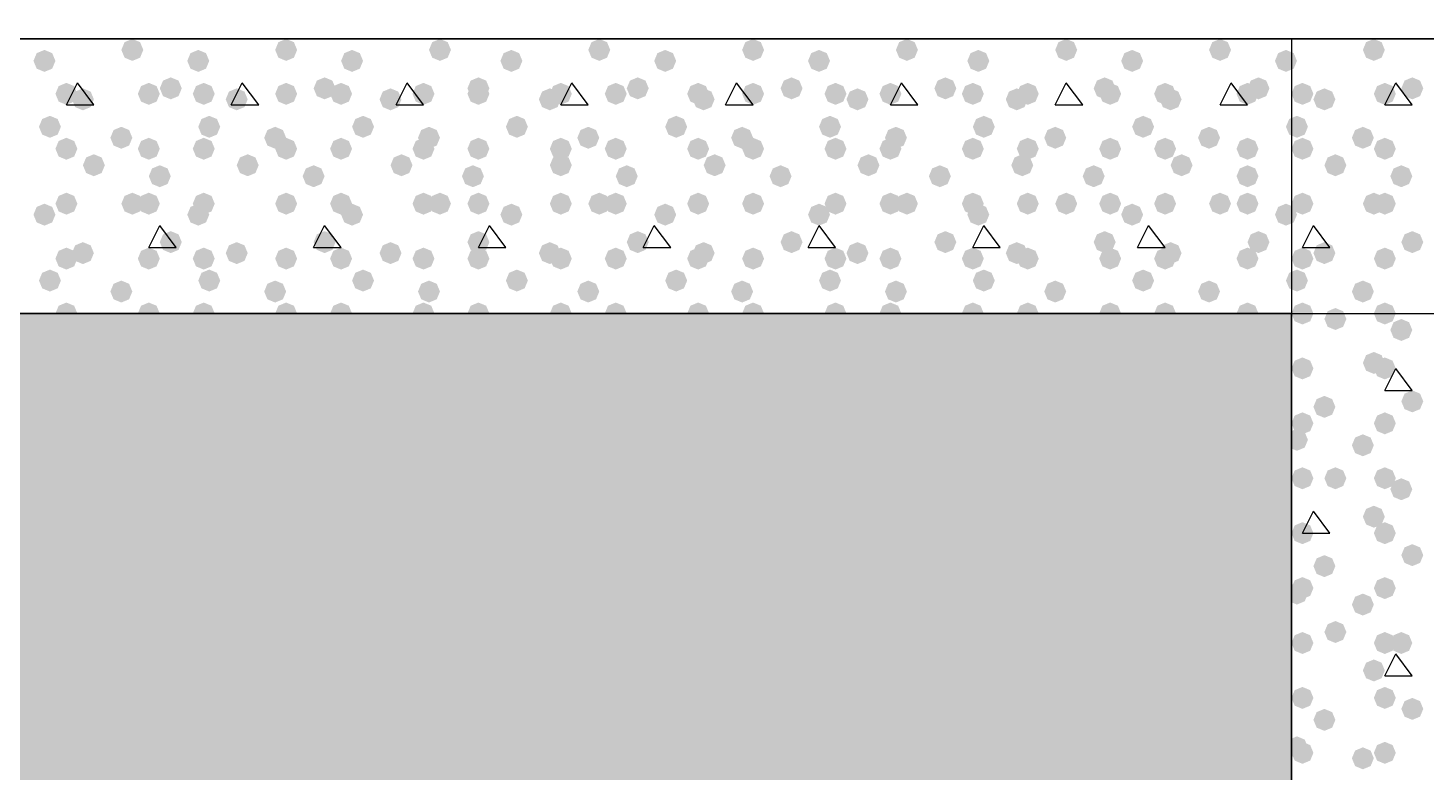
# Model space of a CAD drawing. Header units: millimetres. Extents: x 0 to 420, y 0 to 297.
# Drawn here: x 185.17 to 195.94, y 121.64 to 127.38 of the extents above; entities that cross this region are included whole.
import ezdxf

# ---------------------------------------------------------------- set-up
doc = ezdxf.new("R2010")
doc.units = ezdxf.units.MM
doc.layers.get('0').update_dxf_attribs({"linetype": 'CONTINUOUS'})

msp = doc.modelspace()

# ---------------------------------------------------------------- hatches: boundary and pattern name
at = {"true_color": 0x000008}
for points in [[(186.055, 127.211667), (186.030129, 127.151871), (185.970333, 127.127), (185.910538, 127.151871), (185.885667, 127.211667), (185.910537, 127.271462), (185.970333, 127.296333), (186.030129, 127.271463)], [(187.240333, 127.211667), (187.215462, 127.151871), (187.155667, 127.127), (187.095871, 127.151871), (187.071, 127.211667), (187.095871, 127.271462), (187.155667, 127.296333), (187.215462, 127.271463)], [(188.425667, 127.211667), (188.400796, 127.151871), (188.341, 127.127), (188.281204, 127.151871), (188.256333, 127.211667), (188.281204, 127.271462), (188.341, 127.296333), (188.400796, 127.271463)], [(189.653333, 127.211667), (189.628463, 127.151871), (189.568667, 127.127), (189.508871, 127.151871), (189.484, 127.211667), (189.508871, 127.271462), (189.568667, 127.296333), (189.628462, 127.271463)], [(190.838667, 127.211667), (190.813796, 127.151871), (190.754, 127.127), (190.694204, 127.151871), (190.669333, 127.211667), (190.694204, 127.271462), (190.754, 127.296333), (190.813796, 127.271463)], [(192.024, 127.211667), (191.999129, 127.151871), (191.939333, 127.127), (191.879538, 127.151871), (191.854667, 127.211667), (191.879537, 127.271462), (191.939333, 127.296333), (191.999129, 127.271463)], [(193.251667, 127.211667), (193.226796, 127.151871), (193.167, 127.127), (193.107204, 127.151871), (193.082333, 127.211667), (193.107204, 127.271462), (193.167, 127.296333), (193.226796, 127.271463)], [(194.437, 127.211667), (194.412129, 127.151871), (194.352333, 127.127), (194.292537, 127.151871), (194.267667, 127.211667), (194.292537, 127.271462), (194.352333, 127.296333), (194.412129, 127.271463)], [(185.377667, 127.127), (185.352796, 127.067204), (185.293, 127.042333), (185.233204, 127.067204), (185.208333, 127.127), (185.233204, 127.186796), (185.293, 127.211667), (185.352796, 127.186796)], [(186.563, 127.127), (186.538129, 127.067204), (186.478333, 127.042333), (186.418538, 127.067204), (186.393667, 127.127), (186.418537, 127.186796), (186.478333, 127.211667), (186.538129, 127.186796)], [(187.748333, 127.127), (187.723462, 127.067204), (187.663667, 127.042333), (187.603871, 127.067204), (187.579, 127.127), (187.603871, 127.186796), (187.663667, 127.211667), (187.723462, 127.186796)], [(188.976, 127.127), (188.951129, 127.067204), (188.891333, 127.042333), (188.831538, 127.067204), (188.806667, 127.127), (188.831537, 127.186796), (188.891333, 127.211667), (188.951129, 127.186796)], [(190.161333, 127.127), (190.136462, 127.067204), (190.076667, 127.042333), (190.016871, 127.067204), (189.992, 127.127), (190.016871, 127.186796), (190.076667, 127.211667), (190.136462, 127.186796)], [(191.346667, 127.127), (191.321796, 127.067204), (191.262, 127.042333), (191.202204, 127.067204), (191.177333, 127.127), (191.202204, 127.186796), (191.262, 127.211667), (191.321796, 127.186796)], [(192.574333, 127.127), (192.549463, 127.067204), (192.489667, 127.042333), (192.429871, 127.067204), (192.405, 127.127), (192.429871, 127.186796), (192.489667, 127.211667), (192.549462, 127.186796)], [(193.759667, 127.127), (193.734796, 127.067204), (193.675, 127.042333), (193.615204, 127.067204), (193.590333, 127.127), (193.615204, 127.186796), (193.675, 127.211667), (193.734796, 127.186796)], [(194.945, 127.127), (194.920129, 127.067204), (194.860333, 127.042333), (194.800538, 127.067204), (194.775667, 127.127), (194.800537, 127.186796), (194.860333, 127.211667), (194.920129, 127.186796)], [(185.547, 126.873), (185.522129, 126.813204), (185.462333, 126.788333), (185.402537, 126.813204), (185.377667, 126.873), (185.402537, 126.932796), (185.462333, 126.957667), (185.522129, 126.932796)], [(186.182, 126.873), (186.157129, 126.813204), (186.097333, 126.788333), (186.037537, 126.813204), (186.012667, 126.873), (186.037537, 126.932796), (186.097333, 126.957667), (186.157129, 126.932796)], [(186.351333, 126.915333), (186.326462, 126.855538), (186.266667, 126.830667), (186.206871, 126.855538), (186.182, 126.915333), (186.206871, 126.975129), (186.266667, 127), (186.326462, 126.975129)], [(186.605333, 126.873), (186.580462, 126.813204), (186.520667, 126.788333), (186.460871, 126.813204), (186.436, 126.873), (186.460871, 126.932796), (186.520667, 126.957667), (186.580462, 126.932796)], [(187.240333, 126.873), (187.215462, 126.813204), (187.155667, 126.788333), (187.095871, 126.813204), (187.071, 126.873), (187.095871, 126.932796), (187.155667, 126.957667), (187.215462, 126.932796)], [(187.536667, 126.915333), (187.511796, 126.855538), (187.452, 126.830667), (187.392204, 126.855538), (187.367333, 126.915333), (187.392204, 126.975129), (187.452, 127), (187.511796, 126.975129)], [(187.663667, 126.873), (187.638796, 126.813204), (187.579, 126.788333), (187.519204, 126.813204), (187.494333, 126.873), (187.519204, 126.932796), (187.579, 126.957667), (187.638796, 126.932796)], [(188.298667, 126.873), (188.273796, 126.813204), (188.214, 126.788333), (188.154204, 126.813204), (188.129333, 126.873), (188.154204, 126.932796), (188.214, 126.957667), (188.273796, 126.932796)], [(188.722, 126.915333), (188.697129, 126.855538), (188.637333, 126.830667), (188.577538, 126.855538), (188.552667, 126.915333), (188.577537, 126.975129), (188.637333, 127), (188.697129, 126.975129)], [(188.722, 126.873), (188.697129, 126.813204), (188.637333, 126.788333), (188.577538, 126.813204), (188.552667, 126.873), (188.577537, 126.932796), (188.637333, 126.957667), (188.697129, 126.932796)], [(189.357, 126.873), (189.332129, 126.813204), (189.272333, 126.788333), (189.212538, 126.813204), (189.187667, 126.873), (189.212537, 126.932796), (189.272333, 126.957667), (189.332129, 126.932796)], [(189.780333, 126.873), (189.755462, 126.813204), (189.695667, 126.788333), (189.635871, 126.813204), (189.611, 126.873), (189.635871, 126.932796), (189.695667, 126.957667), (189.755462, 126.932796)], [(189.949667, 126.915333), (189.924796, 126.855538), (189.865, 126.830667), (189.805204, 126.855538), (189.780333, 126.915333), (189.805204, 126.975129), (189.865, 127), (189.924796, 126.975129)], [(190.415333, 126.873), (190.390462, 126.813204), (190.330667, 126.788333), (190.270871, 126.813204), (190.246, 126.873), (190.270871, 126.932796), (190.330667, 126.957667), (190.390462, 126.932796)], [(190.838667, 126.873), (190.813796, 126.813204), (190.754, 126.788333), (190.694204, 126.813204), (190.669333, 126.873), (190.694204, 126.932796), (190.754, 126.957667), (190.813796, 126.932796)], [(191.135, 126.915333), (191.110129, 126.855538), (191.050333, 126.830667), (190.990538, 126.855538), (190.965667, 126.915333), (190.990537, 126.975129), (191.050333, 127), (191.110129, 126.975129)], [(191.473667, 126.873), (191.448796, 126.813204), (191.389, 126.788333), (191.329204, 126.813204), (191.304333, 126.873), (191.329204, 126.932796), (191.389, 126.957667), (191.448796, 126.932796)], [(191.897, 126.873), (191.872129, 126.813204), (191.812333, 126.788333), (191.752537, 126.813204), (191.727667, 126.873), (191.752537, 126.932796), (191.812333, 126.957667), (191.872129, 126.932796)], [(192.320333, 126.915333), (192.295462, 126.855538), (192.235667, 126.830667), (192.175871, 126.855538), (192.151, 126.915333), (192.175871, 126.975129), (192.235667, 127), (192.295462, 126.975129)], [(192.532, 126.873), (192.507129, 126.813204), (192.447333, 126.788333), (192.387538, 126.813204), (192.362667, 126.873), (192.387537, 126.932796), (192.447333, 126.957667), (192.507129, 126.932796)], [(192.955333, 126.873), (192.930462, 126.813204), (192.870667, 126.788333), (192.810871, 126.813204), (192.786, 126.873), (192.810871, 126.932796), (192.870667, 126.957667), (192.930462, 126.932796)], [(193.548, 126.915333), (193.523129, 126.855538), (193.463333, 126.830667), (193.403538, 126.855538), (193.378667, 126.915333), (193.403537, 126.975129), (193.463333, 127), (193.523129, 126.975129)], [(193.590333, 126.873), (193.565462, 126.813204), (193.505667, 126.788333), (193.445871, 126.813204), (193.421, 126.873), (193.445871, 126.932796), (193.505667, 126.957667), (193.565462, 126.932796)], [(194.013667, 126.873), (193.988796, 126.813204), (193.929, 126.788333), (193.869204, 126.813204), (193.844333, 126.873), (193.869204, 126.932796), (193.929, 126.957667), (193.988796, 126.932796)], [(194.648667, 126.873), (194.623796, 126.813204), (194.564, 126.788333), (194.504204, 126.813204), (194.479333, 126.873), (194.504204, 126.932796), (194.564, 126.957667), (194.623796, 126.932796)], [(194.733333, 126.915333), (194.708463, 126.855538), (194.648667, 126.830667), (194.588871, 126.855538), (194.564, 126.915333), (194.588871, 126.975129), (194.648667, 127), (194.708462, 126.975129)], [(185.674, 126.830667), (185.649129, 126.770871), (185.589333, 126.746), (185.529538, 126.770871), (185.504667, 126.830667), (185.529537, 126.890462), (185.589333, 126.915333), (185.649129, 126.890463)], [(186.859333, 126.830667), (186.834463, 126.770871), (186.774667, 126.746), (186.714871, 126.770871), (186.69, 126.830667), (186.714871, 126.890462), (186.774667, 126.915333), (186.834462, 126.890463)], [(188.044667, 126.830667), (188.019796, 126.770871), (187.96, 126.746), (187.900204, 126.770871), (187.875333, 126.830667), (187.900204, 126.890462), (187.96, 126.915333), (188.019796, 126.890463)], [(189.272333, 126.830667), (189.247462, 126.770871), (189.187667, 126.746), (189.127871, 126.770871), (189.103, 126.830667), (189.127871, 126.890462), (189.187667, 126.915333), (189.247462, 126.890463)], [(190.457667, 126.830667), (190.432796, 126.770871), (190.373, 126.746), (190.313204, 126.770871), (190.288333, 126.830667), (190.313204, 126.890462), (190.373, 126.915333), (190.432796, 126.890463)], [(191.643, 126.830667), (191.618129, 126.770871), (191.558333, 126.746), (191.498538, 126.770871), (191.473667, 126.830667), (191.498537, 126.890462), (191.558333, 126.915333), (191.618129, 126.890463)], [(192.870667, 126.830667), (192.845796, 126.770871), (192.786, 126.746), (192.726204, 126.770871), (192.701333, 126.830667), (192.726204, 126.890462), (192.786, 126.915333), (192.845796, 126.890463)], [(194.056, 126.830667), (194.031129, 126.770871), (193.971333, 126.746), (193.911538, 126.770871), (193.886667, 126.830667), (193.911537, 126.890462), (193.971333, 126.915333), (194.031129, 126.890463)], [(185.42, 126.619), (185.395129, 126.559204), (185.335333, 126.534333), (185.275538, 126.559204), (185.250667, 126.619), (185.275537, 126.678796), (185.335333, 126.703667), (185.395129, 126.678796)], [(186.647667, 126.619), (186.622796, 126.559204), (186.563, 126.534333), (186.503204, 126.559204), (186.478333, 126.619), (186.503204, 126.678796), (186.563, 126.703667), (186.622796, 126.678796)], [(187.833, 126.619), (187.808129, 126.559204), (187.748333, 126.534333), (187.688538, 126.559204), (187.663667, 126.619), (187.688537, 126.678796), (187.748333, 126.703667), (187.808129, 126.678796)], [(189.018333, 126.619), (188.993462, 126.559204), (188.933667, 126.534333), (188.873871, 126.559204), (188.849, 126.619), (188.873871, 126.678796), (188.933667, 126.703667), (188.993462, 126.678796)], [(190.246, 126.619), (190.221129, 126.559204), (190.161333, 126.534333), (190.101538, 126.559204), (190.076667, 126.619), (190.101537, 126.678796), (190.161333, 126.703667), (190.221129, 126.678796)], [(191.431333, 126.619), (191.406462, 126.559204), (191.346667, 126.534333), (191.286871, 126.559204), (191.262, 126.619), (191.286871, 126.678796), (191.346667, 126.703667), (191.406462, 126.678796)], [(192.616667, 126.619), (192.591796, 126.559204), (192.532, 126.534333), (192.472204, 126.559204), (192.447333, 126.619), (192.472204, 126.678796), (192.532, 126.703667), (192.591796, 126.678796)], [(193.844333, 126.619), (193.819462, 126.559204), (193.759667, 126.534333), (193.699871, 126.559204), (193.675, 126.619), (193.699871, 126.678796), (193.759667, 126.703667), (193.819462, 126.678796)], [(185.970333, 126.534333), (185.945462, 126.474537), (185.885667, 126.449667), (185.825871, 126.474537), (185.801, 126.534333), (185.825871, 126.594129), (185.885667, 126.619), (185.945462, 126.594129)], [(187.155667, 126.534333), (187.130796, 126.474537), (187.071, 126.449667), (187.011204, 126.474537), (186.986333, 126.534333), (187.011204, 126.594129), (187.071, 126.619), (187.130796, 126.594129)], [(188.341, 126.534333), (188.316129, 126.474537), (188.256333, 126.449667), (188.196538, 126.474537), (188.171667, 126.534333), (188.196537, 126.594129), (188.256333, 126.619), (188.316129, 126.594129)], [(189.568667, 126.534333), (189.543796, 126.474537), (189.484, 126.449667), (189.424204, 126.474537), (189.399333, 126.534333), (189.424204, 126.594129), (189.484, 126.619), (189.543796, 126.594129)], [(190.754, 126.534333), (190.729129, 126.474537), (190.669333, 126.449667), (190.609537, 126.474537), (190.584667, 126.534333), (190.609537, 126.594129), (190.669333, 126.619), (190.729129, 126.594129)], [(191.939333, 126.534333), (191.914463, 126.474537), (191.854667, 126.449667), (191.794871, 126.474537), (191.77, 126.534333), (191.794871, 126.594129), (191.854667, 126.619), (191.914462, 126.594129)], [(193.167, 126.534333), (193.142129, 126.474537), (193.082333, 126.449667), (193.022538, 126.474537), (192.997667, 126.534333), (193.022537, 126.594129), (193.082333, 126.619), (193.142129, 126.594129)], [(194.352333, 126.534333), (194.327462, 126.474537), (194.267667, 126.449667), (194.207871, 126.474537), (194.183, 126.534333), (194.207871, 126.594129), (194.267667, 126.619), (194.327462, 126.594129)], [(185.547, 126.449667), (185.522129, 126.389871), (185.462333, 126.365), (185.402537, 126.389871), (185.377667, 126.449667), (185.402537, 126.509462), (185.462333, 126.534333), (185.522129, 126.509463)], [(186.182, 126.449667), (186.157129, 126.389871), (186.097333, 126.365), (186.037537, 126.389871), (186.012667, 126.449667), (186.037537, 126.509462), (186.097333, 126.534333), (186.157129, 126.509463)], [(186.605333, 126.449667), (186.580462, 126.389871), (186.520667, 126.365), (186.460871, 126.389871), (186.436, 126.449667), (186.460871, 126.509462), (186.520667, 126.534333), (186.580462, 126.509463)], [(187.240333, 126.449667), (187.215462, 126.389871), (187.155667, 126.365), (187.095871, 126.389871), (187.071, 126.449667), (187.095871, 126.509462), (187.155667, 126.534333), (187.215462, 126.509463)], [(187.663667, 126.449667), (187.638796, 126.389871), (187.579, 126.365), (187.519204, 126.389871), (187.494333, 126.449667), (187.519204, 126.509462), (187.579, 126.534333), (187.638796, 126.509463)], [(188.298667, 126.449667), (188.273796, 126.389871), (188.214, 126.365), (188.154204, 126.389871), (188.129333, 126.449667), (188.154204, 126.509462), (188.214, 126.534333), (188.273796, 126.509463)], [(188.722, 126.449667), (188.697129, 126.389871), (188.637333, 126.365), (188.577538, 126.389871), (188.552667, 126.449667), (188.577537, 126.509462), (188.637333, 126.534333), (188.697129, 126.509463)], [(189.357, 126.449667), (189.332129, 126.389871), (189.272333, 126.365), (189.212538, 126.389871), (189.187667, 126.449667), (189.212537, 126.509462), (189.272333, 126.534333), (189.332129, 126.509463)], [(189.780333, 126.449667), (189.755462, 126.389871), (189.695667, 126.365), (189.635871, 126.389871), (189.611, 126.449667), (189.635871, 126.509462), (189.695667, 126.534333), (189.755462, 126.509463)], [(190.415333, 126.449667), (190.390462, 126.389871), (190.330667, 126.365), (190.270871, 126.389871), (190.246, 126.449667), (190.270871, 126.509462), (190.330667, 126.534333), (190.390462, 126.509463)], [(190.838667, 126.449667), (190.813796, 126.389871), (190.754, 126.365), (190.694204, 126.389871), (190.669333, 126.449667), (190.694204, 126.509462), (190.754, 126.534333), (190.813796, 126.509463)], [(191.473667, 126.449667), (191.448796, 126.389871), (191.389, 126.365), (191.329204, 126.389871), (191.304333, 126.449667), (191.329204, 126.509462), (191.389, 126.534333), (191.448796, 126.509463)], [(191.897, 126.449667), (191.872129, 126.389871), (191.812333, 126.365), (191.752537, 126.389871), (191.727667, 126.449667), (191.752537, 126.509462), (191.812333, 126.534333), (191.872129, 126.509463)], [(192.532, 126.449667), (192.507129, 126.389871), (192.447333, 126.365), (192.387538, 126.389871), (192.362667, 126.449667), (192.387537, 126.509462), (192.447333, 126.534333), (192.507129, 126.509463)], [(192.955333, 126.449667), (192.930462, 126.389871), (192.870667, 126.365), (192.810871, 126.389871), (192.786, 126.449667), (192.810871, 126.509462), (192.870667, 126.534333), (192.930462, 126.509463)], [(193.590333, 126.449667), (193.565462, 126.389871), (193.505667, 126.365), (193.445871, 126.389871), (193.421, 126.449667), (193.445871, 126.509462), (193.505667, 126.534333), (193.565462, 126.509463)], [(194.013667, 126.449667), (193.988796, 126.389871), (193.929, 126.365), (193.869204, 126.389871), (193.844333, 126.449667), (193.869204, 126.509462), (193.929, 126.534333), (193.988796, 126.509463)], [(194.648667, 126.449667), (194.623796, 126.389871), (194.564, 126.365), (194.504204, 126.389871), (194.479333, 126.449667), (194.504204, 126.509462), (194.564, 126.534333), (194.623796, 126.509463)], [(185.758667, 126.322667), (185.733796, 126.262871), (185.674, 126.238), (185.614204, 126.262871), (185.589333, 126.322667), (185.614204, 126.382462), (185.674, 126.407333), (185.733796, 126.382463)], [(186.944, 126.322667), (186.919129, 126.262871), (186.859333, 126.238), (186.799538, 126.262871), (186.774667, 126.322667), (186.799537, 126.382462), (186.859333, 126.407333), (186.919129, 126.382463)], [(188.129333, 126.322667), (188.104463, 126.262871), (188.044667, 126.238), (187.984871, 126.262871), (187.96, 126.322667), (187.984871, 126.382462), (188.044667, 126.407333), (188.104462, 126.382463)], [(189.357, 126.322667), (189.332129, 126.262871), (189.272333, 126.238), (189.212538, 126.262871), (189.187667, 126.322667), (189.212537, 126.382462), (189.272333, 126.407333), (189.332129, 126.382463)], [(190.542333, 126.322667), (190.517462, 126.262871), (190.457667, 126.238), (190.397871, 126.262871), (190.373, 126.322667), (190.397871, 126.382462), (190.457667, 126.407333), (190.517462, 126.382463)], [(191.727667, 126.322667), (191.702796, 126.262871), (191.643, 126.238), (191.583204, 126.262871), (191.558333, 126.322667), (191.583204, 126.382462), (191.643, 126.407333), (191.702796, 126.382463)], [(192.913, 126.322667), (192.888129, 126.262871), (192.828333, 126.238), (192.768537, 126.262871), (192.743667, 126.322667), (192.768537, 126.382462), (192.828333, 126.407333), (192.888129, 126.382463)], [(194.140667, 126.322667), (194.115796, 126.262871), (194.056, 126.238), (193.996204, 126.262871), (193.971333, 126.322667), (193.996204, 126.382462), (194.056, 126.407333), (194.115796, 126.382463)], [(186.266667, 126.238), (186.241796, 126.178204), (186.182, 126.153333), (186.122204, 126.178204), (186.097333, 126.238), (186.122204, 126.297796), (186.182, 126.322667), (186.241796, 126.297796)], [(187.452, 126.238), (187.427129, 126.178204), (187.367333, 126.153333), (187.307538, 126.178204), (187.282667, 126.238), (187.307537, 126.297796), (187.367333, 126.322667), (187.427129, 126.297796)], [(188.679667, 126.238), (188.654796, 126.178204), (188.595, 126.153333), (188.535204, 126.178204), (188.510333, 126.238), (188.535204, 126.297796), (188.595, 126.322667), (188.654796, 126.297796)], [(189.865, 126.238), (189.840129, 126.178204), (189.780333, 126.153333), (189.720538, 126.178204), (189.695667, 126.238), (189.720537, 126.297796), (189.780333, 126.322667), (189.840129, 126.297796)], [(191.050333, 126.238), (191.025462, 126.178204), (190.965667, 126.153333), (190.905871, 126.178204), (190.881, 126.238), (190.905871, 126.297796), (190.965667, 126.322667), (191.025462, 126.297796)], [(192.278, 126.238), (192.253129, 126.178204), (192.193333, 126.153333), (192.133537, 126.178204), (192.108667, 126.238), (192.133537, 126.297796), (192.193333, 126.322667), (192.253129, 126.297796)], [(193.463333, 126.238), (193.438462, 126.178204), (193.378667, 126.153333), (193.318871, 126.178204), (193.294, 126.238), (193.318871, 126.297796), (193.378667, 126.322667), (193.438462, 126.297796)], [(194.648667, 126.238), (194.623796, 126.178204), (194.564, 126.153333), (194.504204, 126.178204), (194.479333, 126.238), (194.504204, 126.297796), (194.564, 126.322667), (194.623796, 126.297796)], [(185.547, 126.026333), (185.522129, 125.966537), (185.462333, 125.941667), (185.402537, 125.966537), (185.377667, 126.026333), (185.402537, 126.086129), (185.462333, 126.111), (185.522129, 126.086129)], [(186.055, 126.026333), (186.030129, 125.966537), (185.970333, 125.941667), (185.910538, 125.966537), (185.885667, 126.026333), (185.910537, 126.086129), (185.970333, 126.111), (186.030129, 126.086129)], [(186.182, 126.026333), (186.157129, 125.966537), (186.097333, 125.941667), (186.037537, 125.966537), (186.012667, 126.026333), (186.037537, 126.086129), (186.097333, 126.111), (186.157129, 126.086129)], [(186.605333, 126.026333), (186.580462, 125.966537), (186.520667, 125.941667), (186.460871, 125.966537), (186.436, 126.026333), (186.460871, 126.086129), (186.520667, 126.111), (186.580462, 126.086129)], [(187.240333, 126.026333), (187.215462, 125.966537), (187.155667, 125.941667), (187.095871, 125.966537), (187.071, 126.026333), (187.095871, 126.086129), (187.155667, 126.111), (187.215462, 126.086129)], [(187.240333, 126.026333), (187.215462, 125.966537), (187.155667, 125.941667), (187.095871, 125.966537), (187.071, 126.026333), (187.095871, 126.086129), (187.155667, 126.111), (187.215462, 126.086129)], [(187.663667, 126.026333), (187.638796, 125.966537), (187.579, 125.941667), (187.519204, 125.966537), (187.494333, 126.026333), (187.519204, 126.086129), (187.579, 126.111), (187.638796, 126.086129)], [(188.298667, 126.026333), (188.273796, 125.966537), (188.214, 125.941667), (188.154204, 125.966537), (188.129333, 126.026333), (188.154204, 126.086129), (188.214, 126.111), (188.273796, 126.086129)], [(188.425667, 126.026333), (188.400796, 125.966537), (188.341, 125.941667), (188.281204, 125.966537), (188.256333, 126.026333), (188.281204, 126.086129), (188.341, 126.111), (188.400796, 126.086129)], [(188.722, 126.026333), (188.697129, 125.966537), (188.637333, 125.941667), (188.577538, 125.966537), (188.552667, 126.026333), (188.577537, 126.086129), (188.637333, 126.111), (188.697129, 126.086129)], [(189.357, 126.026333), (189.332129, 125.966537), (189.272333, 125.941667), (189.212538, 125.966537), (189.187667, 126.026333), (189.212537, 126.086129), (189.272333, 126.111), (189.332129, 126.086129)], [(189.653333, 126.026333), (189.628463, 125.966537), (189.568667, 125.941667), (189.508871, 125.966537), (189.484, 126.026333), (189.508871, 126.086129), (189.568667, 126.111), (189.628462, 126.086129)], [(189.780333, 126.026333), (189.755462, 125.966537), (189.695667, 125.941667), (189.635871, 125.966537), (189.611, 126.026333), (189.635871, 126.086129), (189.695667, 126.111), (189.755462, 126.086129)], [(190.415333, 126.026333), (190.390462, 125.966537), (190.330667, 125.941667), (190.270871, 125.966537), (190.246, 126.026333), (190.270871, 126.086129), (190.330667, 126.111), (190.390462, 126.086129)], [(190.838667, 126.026333), (190.813796, 125.966537), (190.754, 125.941667), (190.694204, 125.966537), (190.669333, 126.026333), (190.694204, 126.086129), (190.754, 126.111), (190.813796, 126.086129)], [(190.838667, 126.026333), (190.813796, 125.966537), (190.754, 125.941667), (190.694204, 125.966537), (190.669333, 126.026333), (190.694204, 126.086129), (190.754, 126.111), (190.813796, 126.086129)], [(191.473667, 126.026333), (191.448796, 125.966537), (191.389, 125.941667), (191.329204, 125.966537), (191.304333, 126.026333), (191.329204, 126.086129), (191.389, 126.111), (191.448796, 126.086129)], [(191.897, 126.026333), (191.872129, 125.966537), (191.812333, 125.941667), (191.752537, 125.966537), (191.727667, 126.026333), (191.752537, 126.086129), (191.812333, 126.111), (191.872129, 126.086129)], [(192.024, 126.026333), (191.999129, 125.966537), (191.939333, 125.941667), (191.879538, 125.966537), (191.854667, 126.026333), (191.879537, 126.086129), (191.939333, 126.111), (191.999129, 126.086129)], [(192.532, 126.026333), (192.507129, 125.966537), (192.447333, 125.941667), (192.387538, 125.966537), (192.362667, 126.026333), (192.387537, 126.086129), (192.447333, 126.111), (192.507129, 126.086129)], [(192.955333, 126.026333), (192.930462, 125.966537), (192.870667, 125.941667), (192.810871, 125.966537), (192.786, 126.026333), (192.810871, 126.086129), (192.870667, 126.111), (192.930462, 126.086129)], [(193.251667, 126.026333), (193.226796, 125.966537), (193.167, 125.941667), (193.107204, 125.966537), (193.082333, 126.026333), (193.107204, 126.086129), (193.167, 126.111), (193.226796, 126.086129)], [(193.590333, 126.026333), (193.565462, 125.966537), (193.505667, 125.941667), (193.445871, 125.966537), (193.421, 126.026333), (193.445871, 126.086129), (193.505667, 126.111), (193.565462, 126.086129)], [(194.013667, 126.026333), (193.988796, 125.966537), (193.929, 125.941667), (193.869204, 125.966537), (193.844333, 126.026333), (193.869204, 126.086129), (193.929, 126.111), (193.988796, 126.086129)], [(194.437, 126.026333), (194.412129, 125.966537), (194.352333, 125.941667), (194.292537, 125.966537), (194.267667, 126.026333), (194.292537, 126.086129), (194.352333, 126.111), (194.412129, 126.086129)], [(194.648667, 126.026333), (194.623796, 125.966537), (194.564, 125.941667), (194.504204, 125.966537), (194.479333, 126.026333), (194.504204, 126.086129), (194.564, 126.111), (194.623796, 126.086129)], [(185.377667, 125.941667), (185.352796, 125.881871), (185.293, 125.857), (185.233204, 125.881871), (185.208333, 125.941667), (185.233204, 126.001462), (185.293, 126.026333), (185.352796, 126.001463)], [(186.563, 125.941667), (186.538129, 125.881871), (186.478333, 125.857), (186.418538, 125.881871), (186.393667, 125.941667), (186.418537, 126.001462), (186.478333, 126.026333), (186.538129, 126.001463)], [(187.748333, 125.941667), (187.723462, 125.881871), (187.663667, 125.857), (187.603871, 125.881871), (187.579, 125.941667), (187.603871, 126.001462), (187.663667, 126.026333), (187.723462, 126.001463)], [(188.976, 125.941667), (188.951129, 125.881871), (188.891333, 125.857), (188.831538, 125.881871), (188.806667, 125.941667), (188.831537, 126.001462), (188.891333, 126.026333), (188.951129, 126.001463)], [(190.161333, 125.941667), (190.136462, 125.881871), (190.076667, 125.857), (190.016871, 125.881871), (189.992, 125.941667), (190.016871, 126.001462), (190.076667, 126.026333), (190.136462, 126.001463)], [(191.346667, 125.941667), (191.321796, 125.881871), (191.262, 125.857), (191.202204, 125.881871), (191.177333, 125.941667), (191.202204, 126.001462), (191.262, 126.026333), (191.321796, 126.001463)], [(192.574333, 125.941667), (192.549463, 125.881871), (192.489667, 125.857), (192.429871, 125.881871), (192.405, 125.941667), (192.429871, 126.001462), (192.489667, 126.026333), (192.549462, 126.001463)], [(193.759667, 125.941667), (193.734796, 125.881871), (193.675, 125.857), (193.615204, 125.881871), (193.590333, 125.941667), (193.615204, 126.001462), (193.675, 126.026333), (193.734796, 126.001463)], [(194.945, 125.941667), (194.920129, 125.881871), (194.860333, 125.857), (194.800538, 125.881871), (194.775667, 125.941667), (194.800537, 126.001462), (194.860333, 126.026333), (194.920129, 126.001463)], [(186.351333, 125.73), (186.326462, 125.670204), (186.266667, 125.645333), (186.206871, 125.670204), (186.182, 125.73), (186.206871, 125.789796), (186.266667, 125.814667), (186.326462, 125.789796)], [(187.536667, 125.73), (187.511796, 125.670204), (187.452, 125.645333), (187.392204, 125.670204), (187.367333, 125.73), (187.392204, 125.789796), (187.452, 125.814667), (187.511796, 125.789796)], [(188.722, 125.73), (188.697129, 125.670204), (188.637333, 125.645333), (188.577538, 125.670204), (188.552667, 125.73), (188.577537, 125.789796), (188.637333, 125.814667), (188.697129, 125.789796)], [(189.949667, 125.73), (189.924796, 125.670204), (189.865, 125.645333), (189.805204, 125.670204), (189.780333, 125.73), (189.805204, 125.789796), (189.865, 125.814667), (189.924796, 125.789796)], [(191.135, 125.73), (191.110129, 125.670204), (191.050333, 125.645333), (190.990538, 125.670204), (190.965667, 125.73), (190.990537, 125.789796), (191.050333, 125.814667), (191.110129, 125.789796)], [(192.320333, 125.73), (192.295462, 125.670204), (192.235667, 125.645333), (192.175871, 125.670204), (192.151, 125.73), (192.175871, 125.789796), (192.235667, 125.814667), (192.295462, 125.789796)], [(193.548, 125.73), (193.523129, 125.670204), (193.463333, 125.645333), (193.403538, 125.670204), (193.378667, 125.73), (193.403537, 125.789796), (193.463333, 125.814667), (193.523129, 125.789796)], [(194.733333, 125.73), (194.708463, 125.670204), (194.648667, 125.645333), (194.588871, 125.670204), (194.564, 125.73), (194.588871, 125.789796), (194.648667, 125.814667), (194.708462, 125.789796)], [(185.547, 125.603), (185.522129, 125.543204), (185.462333, 125.518333), (185.402537, 125.543204), (185.377667, 125.603), (185.402537, 125.662796), (185.462333, 125.687667), (185.522129, 125.662796)], [(185.674, 125.645333), (185.649129, 125.585538), (185.589333, 125.560667), (185.529538, 125.585538), (185.504667, 125.645333), (185.529537, 125.705129), (185.589333, 125.73), (185.649129, 125.705129)], [(186.182, 125.603), (186.157129, 125.543204), (186.097333, 125.518333), (186.037537, 125.543204), (186.012667, 125.603), (186.037537, 125.662796), (186.097333, 125.687667), (186.157129, 125.662796)], [(186.605333, 125.603), (186.580462, 125.543204), (186.520667, 125.518333), (186.460871, 125.543204), (186.436, 125.603), (186.460871, 125.662796), (186.520667, 125.687667), (186.580462, 125.662796)], [(186.859333, 125.645333), (186.834463, 125.585538), (186.774667, 125.560667), (186.714871, 125.585538), (186.69, 125.645333), (186.714871, 125.705129), (186.774667, 125.73), (186.834462, 125.705129)], [(187.240333, 125.603), (187.215462, 125.543204), (187.155667, 125.518333), (187.095871, 125.543204), (187.071, 125.603), (187.095871, 125.662796), (187.155667, 125.687667), (187.215462, 125.662796)], [(187.663667, 125.603), (187.638796, 125.543204), (187.579, 125.518333), (187.519204, 125.543204), (187.494333, 125.603), (187.519204, 125.662796), (187.579, 125.687667), (187.638796, 125.662796)], [(188.044667, 125.645333), (188.019796, 125.585538), (187.96, 125.560667), (187.900204, 125.585538), (187.875333, 125.645333), (187.900204, 125.705129), (187.96, 125.73), (188.019796, 125.705129)], [(188.298667, 125.603), (188.273796, 125.543204), (188.214, 125.518333), (188.154204, 125.543204), (188.129333, 125.603), (188.154204, 125.662796), (188.214, 125.687667), (188.273796, 125.662796)], [(188.722, 125.603), (188.697129, 125.543204), (188.637333, 125.518333), (188.577538, 125.543204), (188.552667, 125.603), (188.577537, 125.662796), (188.637333, 125.687667), (188.697129, 125.662796)], [(189.272333, 125.645333), (189.247462, 125.585538), (189.187667, 125.560667), (189.127871, 125.585538), (189.103, 125.645333), (189.127871, 125.705129), (189.187667, 125.73), (189.247462, 125.705129)], [(189.357, 125.603), (189.332129, 125.543204), (189.272333, 125.518333), (189.212538, 125.543204), (189.187667, 125.603), (189.212537, 125.662796), (189.272333, 125.687667), (189.332129, 125.662796)], [(189.780333, 125.603), (189.755462, 125.543204), (189.695667, 125.518333), (189.635871, 125.543204), (189.611, 125.603), (189.635871, 125.662796), (189.695667, 125.687667), (189.755462, 125.662796)], [(190.415333, 125.603), (190.390462, 125.543204), (190.330667, 125.518333), (190.270871, 125.543204), (190.246, 125.603), (190.270871, 125.662796), (190.330667, 125.687667), (190.390462, 125.662796)], [(190.457667, 125.645333), (190.432796, 125.585538), (190.373, 125.560667), (190.313204, 125.585538), (190.288333, 125.645333), (190.313204, 125.705129), (190.373, 125.73), (190.432796, 125.705129)], [(190.838667, 125.603), (190.813796, 125.543204), (190.754, 125.518333), (190.694204, 125.543204), (190.669333, 125.603), (190.694204, 125.662796), (190.754, 125.687667), (190.813796, 125.662796)], [(191.473667, 125.603), (191.448796, 125.543204), (191.389, 125.518333), (191.329204, 125.543204), (191.304333, 125.603), (191.329204, 125.662796), (191.389, 125.687667), (191.448796, 125.662796)], [(191.643, 125.645333), (191.618129, 125.585538), (191.558333, 125.560667), (191.498538, 125.585538), (191.473667, 125.645333), (191.498537, 125.705129), (191.558333, 125.73), (191.618129, 125.705129)], [(191.897, 125.603), (191.872129, 125.543204), (191.812333, 125.518333), (191.752537, 125.543204), (191.727667, 125.603), (191.752537, 125.662796), (191.812333, 125.687667), (191.872129, 125.662796)], [(192.532, 125.603), (192.507129, 125.543204), (192.447333, 125.518333), (192.387538, 125.543204), (192.362667, 125.603), (192.387537, 125.662796), (192.447333, 125.687667), (192.507129, 125.662796)], [(192.870667, 125.645333), (192.845796, 125.585538), (192.786, 125.560667), (192.726204, 125.585538), (192.701333, 125.645333), (192.726204, 125.705129), (192.786, 125.73), (192.845796, 125.705129)], [(192.955333, 125.603), (192.930462, 125.543204), (192.870667, 125.518333), (192.810871, 125.543204), (192.786, 125.603), (192.810871, 125.662796), (192.870667, 125.687667), (192.930462, 125.662796)], [(193.590333, 125.603), (193.565462, 125.543204), (193.505667, 125.518333), (193.445871, 125.543204), (193.421, 125.603), (193.445871, 125.662796), (193.505667, 125.687667), (193.565462, 125.662796)], [(194.013667, 125.603), (193.988796, 125.543204), (193.929, 125.518333), (193.869204, 125.543204), (193.844333, 125.603), (193.869204, 125.662796), (193.929, 125.687667), (193.988796, 125.662796)], [(194.056, 125.645333), (194.031129, 125.585538), (193.971333, 125.560667), (193.911538, 125.585538), (193.886667, 125.645333), (193.911537, 125.705129), (193.971333, 125.73), (194.031129, 125.705129)], [(194.648667, 125.603), (194.623796, 125.543204), (194.564, 125.518333), (194.504204, 125.543204), (194.479333, 125.603), (194.504204, 125.662796), (194.564, 125.687667), (194.623796, 125.662796)], [(185.42, 125.433667), (185.395129, 125.373871), (185.335333, 125.349), (185.275538, 125.373871), (185.250667, 125.433667), (185.275537, 125.493462), (185.335333, 125.518333), (185.395129, 125.493463)], [(186.647667, 125.433667), (186.622796, 125.373871), (186.563, 125.349), (186.503204, 125.373871), (186.478333, 125.433667), (186.503204, 125.493462), (186.563, 125.518333), (186.622796, 125.493463)], [(187.833, 125.433667), (187.808129, 125.373871), (187.748333, 125.349), (187.688538, 125.373871), (187.663667, 125.433667), (187.688537, 125.493462), (187.748333, 125.518333), (187.808129, 125.493463)], [(189.018333, 125.433667), (188.993462, 125.373871), (188.933667, 125.349), (188.873871, 125.373871), (188.849, 125.433667), (188.873871, 125.493462), (188.933667, 125.518333), (188.993462, 125.493463)], [(190.246, 125.433667), (190.221129, 125.373871), (190.161333, 125.349), (190.101538, 125.373871), (190.076667, 125.433667), (190.101537, 125.493462), (190.161333, 125.518333), (190.221129, 125.493463)], [(191.431333, 125.433667), (191.406462, 125.373871), (191.346667, 125.349), (191.286871, 125.373871), (191.262, 125.433667), (191.286871, 125.493462), (191.346667, 125.518333), (191.406462, 125.493463)], [(192.616667, 125.433667), (192.591796, 125.373871), (192.532, 125.349), (192.472204, 125.373871), (192.447333, 125.433667), (192.472204, 125.493462), (192.532, 125.518333), (192.591796, 125.493463)], [(193.844333, 125.433667), (193.819462, 125.373871), (193.759667, 125.349), (193.699871, 125.373871), (193.675, 125.433667), (193.699871, 125.493462), (193.759667, 125.518333), (193.819462, 125.493463)], [(185.970333, 125.349), (185.945462, 125.289204), (185.885667, 125.264333), (185.825871, 125.289204), (185.801, 125.349), (185.825871, 125.408796), (185.885667, 125.433667), (185.945462, 125.408796)], [(187.155667, 125.349), (187.130796, 125.289204), (187.071, 125.264333), (187.011204, 125.289204), (186.986333, 125.349), (187.011204, 125.408796), (187.071, 125.433667), (187.130796, 125.408796)], [(188.341, 125.349), (188.316129, 125.289204), (188.256333, 125.264333), (188.196538, 125.289204), (188.171667, 125.349), (188.196537, 125.408796), (188.256333, 125.433667), (188.316129, 125.408796)], [(189.568667, 125.349), (189.543796, 125.289204), (189.484, 125.264333), (189.424204, 125.289204), (189.399333, 125.349), (189.424204, 125.408796), (189.484, 125.433667), (189.543796, 125.408796)], [(190.754, 125.349), (190.729129, 125.289204), (190.669333, 125.264333), (190.609537, 125.289204), (190.584667, 125.349), (190.609537, 125.408796), (190.669333, 125.433667), (190.729129, 125.408796)], [(191.939333, 125.349), (191.914463, 125.289204), (191.854667, 125.264333), (191.794871, 125.289204), (191.77, 125.349), (191.794871, 125.408796), (191.854667, 125.433667), (191.914462, 125.408796)], [(193.167, 125.349), (193.142129, 125.289204), (193.082333, 125.264333), (193.022538, 125.289204), (192.997667, 125.349), (193.022537, 125.408796), (193.082333, 125.433667), (193.142129, 125.408796)], [(194.352333, 125.349), (194.327462, 125.289204), (194.267667, 125.264333), (194.207871, 125.289204), (194.183, 125.349), (194.207871, 125.408796), (194.267667, 125.433667), (194.327462, 125.408796)], [(185.547, 125.179667), (185.522129, 125.119871), (185.462333, 125.095), (185.402537, 125.119871), (185.377667, 125.179667), (185.402537, 125.239462), (185.462333, 125.264333), (185.522129, 125.239463)], [(186.182, 125.179667), (186.157129, 125.119871), (186.097333, 125.095), (186.037537, 125.119871), (186.012667, 125.179667), (186.037537, 125.239462), (186.097333, 125.264333), (186.157129, 125.239463)], [(186.605333, 125.179667), (186.580462, 125.119871), (186.520667, 125.095), (186.460871, 125.119871), (186.436, 125.179667), (186.460871, 125.239462), (186.520667, 125.264333), (186.580462, 125.239463)], [(187.240333, 125.179667), (187.215462, 125.119871), (187.155667, 125.095), (187.095871, 125.119871), (187.071, 125.179667), (187.095871, 125.239462), (187.155667, 125.264333), (187.215462, 125.239463)], [(187.663667, 125.179667), (187.638796, 125.119871), (187.579, 125.095), (187.519204, 125.119871), (187.494333, 125.179667), (187.519204, 125.239462), (187.579, 125.264333), (187.638796, 125.239463)], [(188.298667, 125.179667), (188.273796, 125.119871), (188.214, 125.095), (188.154204, 125.119871), (188.129333, 125.179667), (188.154204, 125.239462), (188.214, 125.264333), (188.273796, 125.239463)], [(188.722, 125.179667), (188.697129, 125.119871), (188.637333, 125.095), (188.577538, 125.119871), (188.552667, 125.179667), (188.577537, 125.239462), (188.637333, 125.264333), (188.697129, 125.239463)], [(189.357, 125.179667), (189.332129, 125.119871), (189.272333, 125.095), (189.212538, 125.119871), (189.187667, 125.179667), (189.212537, 125.239462), (189.272333, 125.264333), (189.332129, 125.239463)], [(189.780333, 125.179667), (189.755462, 125.119871), (189.695667, 125.095), (189.635871, 125.119871), (189.611, 125.179667), (189.635871, 125.239462), (189.695667, 125.264333), (189.755462, 125.239463)], [(190.415333, 125.179667), (190.390462, 125.119871), (190.330667, 125.095), (190.270871, 125.119871), (190.246, 125.179667), (190.270871, 125.239462), (190.330667, 125.264333), (190.390462, 125.239463)], [(190.838667, 125.179667), (190.813796, 125.119871), (190.754, 125.095), (190.694204, 125.119871), (190.669333, 125.179667), (190.694204, 125.239462), (190.754, 125.264333), (190.813796, 125.239463)], [(191.473667, 125.179667), (191.448796, 125.119871), (191.389, 125.095), (191.329204, 125.119871), (191.304333, 125.179667), (191.329204, 125.239462), (191.389, 125.264333), (191.448796, 125.239463)], [(191.897, 125.179667), (191.872129, 125.119871), (191.812333, 125.095), (191.752537, 125.119871), (191.727667, 125.179667), (191.752537, 125.239462), (191.812333, 125.264333), (191.872129, 125.239463)], [(192.532, 125.179667), (192.507129, 125.119871), (192.447333, 125.095), (192.387538, 125.119871), (192.362667, 125.179667), (192.387537, 125.239462), (192.447333, 125.264333), (192.507129, 125.239463)], [(192.955333, 125.179667), (192.930462, 125.119871), (192.870667, 125.095), (192.810871, 125.119871), (192.786, 125.179667), (192.810871, 125.239462), (192.870667, 125.264333), (192.930462, 125.239463)], [(193.590333, 125.179667), (193.565462, 125.119871), (193.505667, 125.095), (193.445871, 125.119871), (193.421, 125.179667), (193.445871, 125.239462), (193.505667, 125.264333), (193.565462, 125.239463)], [(194.013667, 125.179667), (193.988796, 125.119871), (193.929, 125.095), (193.869204, 125.119871), (193.844333, 125.179667), (193.869204, 125.239462), (193.929, 125.264333), (193.988796, 125.239463)], [(194.648667, 125.179667), (194.623796, 125.119871), (194.564, 125.095), (194.504204, 125.119871), (194.479333, 125.179667), (194.504204, 125.239462), (194.564, 125.264333), (194.623796, 125.239463)], [(195.326, 125.137333), (195.301129, 125.077538), (195.241333, 125.052667), (195.181538, 125.077538), (195.156667, 125.137333), (195.181537, 125.197129), (195.241333, 125.222), (195.301129, 125.197129)], [(195.834, 125.052667), (195.809129, 124.992871), (195.749333, 124.968), (195.689538, 124.992871), (195.664667, 125.052667), (195.689537, 125.112462), (195.749333, 125.137333), (195.809129, 125.112463)], [(195.622333, 124.798667), (195.597463, 124.738871), (195.537667, 124.714), (195.477871, 124.738871), (195.453, 124.798667), (195.477871, 124.858462), (195.537667, 124.883333), (195.597462, 124.858463)], [(195.072, 124.756333), (195.047129, 124.696537), (194.987333, 124.671667), (194.927538, 124.696537), (194.902667, 124.756333), (194.927537, 124.816129), (194.987333, 124.841), (195.047129, 124.816129)], [(195.707, 124.756333), (195.682129, 124.696537), (195.622333, 124.671667), (195.562537, 124.696537), (195.537667, 124.756333), (195.562537, 124.816129), (195.622333, 124.841), (195.682129, 124.816129)], [(195.918667, 124.502333), (195.893796, 124.442537), (195.834, 124.417667), (195.774204, 124.442537), (195.749333, 124.502333), (195.774204, 124.562129), (195.834, 124.587), (195.893796, 124.562129)], [(195.241333, 124.46), (195.216462, 124.400204), (195.156667, 124.375333), (195.096871, 124.400204), (195.072, 124.46), (195.096871, 124.519796), (195.156667, 124.544667), (195.216462, 124.519796)], [(195.072, 124.333), (195.047129, 124.273204), (194.987333, 124.248333), (194.927538, 124.273204), (194.902667, 124.333), (194.927537, 124.392796), (194.987333, 124.417667), (195.047129, 124.392796)], [(195.707, 124.333), (195.682129, 124.273204), (195.622333, 124.248333), (195.562537, 124.273204), (195.537667, 124.333), (195.562537, 124.392796), (195.622333, 124.417667), (195.682129, 124.392796)], [(195.029667, 124.206), (195.004796, 124.146204), (194.945, 124.121333), (194.885204, 124.146204), (194.860333, 124.206), (194.885204, 124.265796), (194.945, 124.290667), (195.004796, 124.265796)], [(195.537667, 124.163667), (195.512796, 124.103871), (195.453, 124.079), (195.393204, 124.103871), (195.368333, 124.163667), (195.393204, 124.223462), (195.453, 124.248333), (195.512796, 124.223463)], [(195.072, 123.909667), (195.047129, 123.849871), (194.987333, 123.825), (194.927538, 123.849871), (194.902667, 123.909667), (194.927537, 123.969462), (194.987333, 123.994333), (195.047129, 123.969463)], [(195.326, 123.909667), (195.301129, 123.849871), (195.241333, 123.825), (195.181538, 123.849871), (195.156667, 123.909667), (195.181537, 123.969462), (195.241333, 123.994333), (195.301129, 123.969463)], [(195.707, 123.909667), (195.682129, 123.849871), (195.622333, 123.825), (195.562537, 123.849871), (195.537667, 123.909667), (195.562537, 123.969462), (195.622333, 123.994333), (195.682129, 123.969463)], [(195.834, 123.825), (195.809129, 123.765204), (195.749333, 123.740333), (195.689538, 123.765204), (195.664667, 123.825), (195.689537, 123.884796), (195.749333, 123.909667), (195.809129, 123.884796)], [(195.622333, 123.613333), (195.597463, 123.553538), (195.537667, 123.528667), (195.477871, 123.553538), (195.453, 123.613333), (195.477871, 123.673129), (195.537667, 123.698), (195.597462, 123.673129)], [(195.072, 123.486333), (195.047129, 123.426537), (194.987333, 123.401667), (194.927538, 123.426537), (194.902667, 123.486333), (194.927537, 123.546129), (194.987333, 123.571), (195.047129, 123.546129)], [(195.707, 123.486333), (195.682129, 123.426537), (195.622333, 123.401667), (195.562537, 123.426537), (195.537667, 123.486333), (195.562537, 123.546129), (195.622333, 123.571), (195.682129, 123.546129)], [(195.918667, 123.317), (195.893796, 123.257204), (195.834, 123.232333), (195.774204, 123.257204), (195.749333, 123.317), (195.774204, 123.376796), (195.834, 123.401667), (195.893796, 123.376796)], [(195.241333, 123.232333), (195.216462, 123.172537), (195.156667, 123.147667), (195.096871, 123.172537), (195.072, 123.232333), (195.096871, 123.292129), (195.156667, 123.317), (195.216462, 123.292129)], [(195.072, 123.063), (195.047129, 123.003204), (194.987333, 122.978333), (194.927538, 123.003204), (194.902667, 123.063), (194.927537, 123.122796), (194.987333, 123.147667), (195.047129, 123.122796)], [(195.707, 123.063), (195.682129, 123.003204), (195.622333, 122.978333), (195.562537, 123.003204), (195.537667, 123.063), (195.562537, 123.122796), (195.622333, 123.147667), (195.682129, 123.122796)], [(195.029667, 123.020667), (195.004796, 122.960871), (194.945, 122.936), (194.885204, 122.960871), (194.860333, 123.020667), (194.885204, 123.080462), (194.945, 123.105333), (195.004796, 123.080463)], [(195.537667, 122.936), (195.512796, 122.876204), (195.453, 122.851333), (195.393204, 122.876204), (195.368333, 122.936), (195.393204, 122.995796), (195.453, 123.020667), (195.512796, 122.995796)], [(195.072, 122.639667), (195.047129, 122.579871), (194.987333, 122.555), (194.927538, 122.579871), (194.902667, 122.639667), (194.927537, 122.699462), (194.987333, 122.724333), (195.047129, 122.699463)], [(195.326, 122.724333), (195.301129, 122.664537), (195.241333, 122.639667), (195.181538, 122.664537), (195.156667, 122.724333), (195.181537, 122.784129), (195.241333, 122.809), (195.301129, 122.784129)], [(195.707, 122.639667), (195.682129, 122.579871), (195.622333, 122.555), (195.562537, 122.579871), (195.537667, 122.639667), (195.562537, 122.699462), (195.622333, 122.724333), (195.682129, 122.699463)], [(195.834, 122.639667), (195.809129, 122.579871), (195.749333, 122.555), (195.689538, 122.579871), (195.664667, 122.639667), (195.689537, 122.699462), (195.749333, 122.724333), (195.809129, 122.699463)], [(195.622333, 122.428), (195.597463, 122.368204), (195.537667, 122.343333), (195.477871, 122.368204), (195.453, 122.428), (195.477871, 122.487796), (195.537667, 122.512667), (195.597462, 122.487796)], [(195.072, 122.216333), (195.047129, 122.156537), (194.987333, 122.131667), (194.927538, 122.156537), (194.902667, 122.216333), (194.927537, 122.276129), (194.987333, 122.301), (195.047129, 122.276129)], [(195.707, 122.216333), (195.682129, 122.156537), (195.622333, 122.131667), (195.562537, 122.156537), (195.537667, 122.216333), (195.562537, 122.276129), (195.622333, 122.301), (195.682129, 122.276129)], [(195.918667, 122.131667), (195.893796, 122.071871), (195.834, 122.047), (195.774204, 122.071871), (195.749333, 122.131667), (195.774204, 122.191462), (195.834, 122.216333), (195.893796, 122.191463)], [(195.241333, 122.047), (195.216462, 121.987204), (195.156667, 121.962333), (195.096871, 121.987204), (195.072, 122.047), (195.096871, 122.106796), (195.156667, 122.131667), (195.216462, 122.106796)], [(195.029667, 121.835333), (195.004796, 121.775538), (194.945, 121.750667), (194.885204, 121.775538), (194.860333, 121.835333), (194.885204, 121.895129), (194.945, 121.92), (195.004796, 121.895129)], [(195.072, 121.793), (195.047129, 121.733204), (194.987333, 121.708333), (194.927538, 121.733204), (194.902667, 121.793), (194.927537, 121.852796), (194.987333, 121.877667), (195.047129, 121.852796)], [(195.707, 121.793), (195.682129, 121.733204), (195.622333, 121.708333), (195.562537, 121.733204), (195.537667, 121.793), (195.562537, 121.852796), (195.622333, 121.877667), (195.682129, 121.852796)], [(195.537667, 121.750667), (195.512796, 121.690871), (195.453, 121.666), (195.393204, 121.690871), (195.368333, 121.750667), (195.393204, 121.810462), (195.453, 121.835333), (195.512796, 121.810463)]]:
    msp.add_hatch(color=0, dxfattribs=at).paths.add_polyline_path(points, flags=0)
at = {"true_color": 0x000007}
for points in [[(195.622333, 127.211667), (195.597463, 127.151871), (195.537667, 127.127), (195.477871, 127.151871), (195.453, 127.211667), (195.477871, 127.271462), (195.537667, 127.296333), (195.597462, 127.271463)], [(195.072, 126.873), (195.047129, 126.813204), (194.987333, 126.788333), (194.927538, 126.813204), (194.902667, 126.873), (194.927537, 126.932796), (194.987333, 126.957667), (195.047129, 126.932796)], [(195.707, 126.873), (195.682129, 126.813204), (195.622333, 126.788333), (195.562537, 126.813204), (195.537667, 126.873), (195.562537, 126.932796), (195.622333, 126.957667), (195.682129, 126.932796)], [(195.918667, 126.915333), (195.893796, 126.855538), (195.834, 126.830667), (195.774204, 126.855538), (195.749333, 126.915333), (195.774204, 126.975129), (195.834, 127), (195.893796, 126.975129)], [(195.241333, 126.830667), (195.216462, 126.770871), (195.156667, 126.746), (195.096871, 126.770871), (195.072, 126.830667), (195.096871, 126.890462), (195.156667, 126.915333), (195.216462, 126.890463)], [(195.029667, 126.619), (195.004796, 126.559204), (194.945, 126.534333), (194.885204, 126.559204), (194.860333, 126.619), (194.885204, 126.678796), (194.945, 126.703667), (195.004796, 126.678796)], [(195.537667, 126.534333), (195.512796, 126.474537), (195.453, 126.449667), (195.393204, 126.474537), (195.368333, 126.534333), (195.393204, 126.594129), (195.453, 126.619), (195.512796, 126.594129)], [(195.072, 126.449667), (195.047129, 126.389871), (194.987333, 126.365), (194.927538, 126.389871), (194.902667, 126.449667), (194.927537, 126.509462), (194.987333, 126.534333), (195.047129, 126.509463)], [(195.707, 126.449667), (195.682129, 126.389871), (195.622333, 126.365), (195.562537, 126.389871), (195.537667, 126.449667), (195.562537, 126.509462), (195.622333, 126.534333), (195.682129, 126.509463)], [(195.326, 126.322667), (195.301129, 126.262871), (195.241333, 126.238), (195.181538, 126.262871), (195.156667, 126.322667), (195.181537, 126.382462), (195.241333, 126.407333), (195.301129, 126.382463)], [(195.834, 126.238), (195.809129, 126.178204), (195.749333, 126.153333), (195.689538, 126.178204), (195.664667, 126.238), (195.689537, 126.297796), (195.749333, 126.322667), (195.809129, 126.297796)], [(195.072, 126.026333), (195.047129, 125.966537), (194.987333, 125.941667), (194.927538, 125.966537), (194.902667, 126.026333), (194.927537, 126.086129), (194.987333, 126.111), (195.047129, 126.086129)], [(195.622333, 126.026333), (195.597463, 125.966537), (195.537667, 125.941667), (195.477871, 125.966537), (195.453, 126.026333), (195.477871, 126.086129), (195.537667, 126.111), (195.597462, 126.086129)], [(195.707, 126.026333), (195.682129, 125.966537), (195.622333, 125.941667), (195.562537, 125.966537), (195.537667, 126.026333), (195.562537, 126.086129), (195.622333, 126.111), (195.682129, 126.086129)], [(195.918667, 125.73), (195.893796, 125.670204), (195.834, 125.645333), (195.774204, 125.670204), (195.749333, 125.73), (195.774204, 125.789796), (195.834, 125.814667), (195.893796, 125.789796)], [(195.072, 125.603), (195.047129, 125.543204), (194.987333, 125.518333), (194.927538, 125.543204), (194.902667, 125.603), (194.927537, 125.662796), (194.987333, 125.687667), (195.047129, 125.662796)], [(195.241333, 125.645333), (195.216462, 125.585538), (195.156667, 125.560667), (195.096871, 125.585538), (195.072, 125.645333), (195.096871, 125.705129), (195.156667, 125.73), (195.216462, 125.705129)], [(195.707, 125.603), (195.682129, 125.543204), (195.622333, 125.518333), (195.562537, 125.543204), (195.537667, 125.603), (195.562537, 125.662796), (195.622333, 125.687667), (195.682129, 125.662796)], [(195.029667, 125.433667), (195.004796, 125.373871), (194.945, 125.349), (194.885204, 125.373871), (194.860333, 125.433667), (194.885204, 125.493462), (194.945, 125.518333), (195.004796, 125.493463)], [(195.537667, 125.349), (195.512796, 125.289204), (195.453, 125.264333), (195.393204, 125.289204), (195.368333, 125.349), (195.393204, 125.408796), (195.453, 125.433667), (195.512796, 125.408796)], [(195.072, 125.179667), (195.047129, 125.119871), (194.987333, 125.095), (194.927538, 125.119871), (194.902667, 125.179667), (194.927537, 125.239462), (194.987333, 125.264333), (195.047129, 125.239463)], [(195.707, 125.179667), (195.682129, 125.119871), (195.622333, 125.095), (195.562537, 125.119871), (195.537667, 125.179667), (195.562537, 125.239462), (195.622333, 125.264333), (195.682129, 125.239463)]]:
    msp.add_hatch(color=0, dxfattribs=at).paths.add_polyline_path(points, flags=0)
at = {"true_color": 0x000008}
h = msp.add_hatch(color=0, dxfattribs=at)
h.paths.add_polyline_path([(194.902667, 125.179667), (33.528, 125.179667), (194.902667, 106.087333)], flags=0)
h.paths.add_polyline_path([(33.528, 125.179667), (194.902667, 106.087333), (33.528, 106.087333)], flags=0)

# ---------------------------------------------------------------- linework, layer by layer
at = {"color": 0, "true_color": 0x000007}
for points in [[(32.469667, 125.179667), (32.469667, 148.463), (380.661333, 148.463), (380.661333, 125.179667), (218.228333, 125.179667), (218.228333, 103.970667), (194.902667, 103.970667), (194.902667, 125.179667)], [(32.469667, 125.179667), (32.469667, 148.463), (380.661333, 148.463), (380.661333, 125.179667), (218.228333, 125.179667), (218.228333, 103.970667), (194.902667, 103.970667), (194.902667, 125.179667)], [(194.902667, 127.296333), (194.902667, 125.179667), (197.019333, 125.179667), (197.019333, 127.296333)]]:
    msp.add_lwpolyline(points, close=True, dxfattribs=at)
at = {"color": 0, "true_color": 0x0000fd}
msp.add_lwpolyline([(216.111667, 127.296333), (378.544667, 127.296333), (378.544667, 146.346333), (34.586333, 146.346333), (34.586333, 127.296333), (197.019333, 127.296333), (197.019333, 106.087333), (216.111667, 106.087333)], close=True, dxfattribs=at)
at = {"color": 0, "true_color": 0x000007}
for points in [[(194.902667, 127.296333), (175.852667, 127.296333)], [(195.622333, 126.788333), (195.707, 126.957667)], [(195.834, 126.788333), (195.707, 126.957667)], [(195.622333, 126.788333), (195.834, 126.788333)], [(194.987333, 125.687667), (195.072, 125.857)], [(195.199, 125.687667), (195.072, 125.857)], [(194.987333, 125.687667), (195.199, 125.687667)], [(175.852667, 125.179667), (194.902667, 125.179667)], [(194.902667, 125.179667), (194.902667, 106.087333)]]:
    msp.add_lwpolyline(points, dxfattribs=at)
at = {"color": 0, "true_color": 0x000008}
for points in [[(185.462333, 126.788333), (185.547, 126.957667)], [(185.674, 126.788333), (185.547, 126.957667)], [(186.732333, 126.788333), (186.817, 126.957667)], [(186.944, 126.788333), (186.817, 126.957667)], [(188.002333, 126.788333), (188.087, 126.957667)], [(188.214, 126.788333), (188.087, 126.957667)], [(189.272333, 126.788333), (189.357, 126.957667)], [(189.484, 126.788333), (189.357, 126.957667)], [(190.542333, 126.788333), (190.627, 126.957667)], [(190.754, 126.788333), (190.627, 126.957667)], [(191.812333, 126.788333), (191.897, 126.957667)], [(192.024, 126.788333), (191.897, 126.957667)], [(193.082333, 126.788333), (193.167, 126.957667)], [(193.294, 126.788333), (193.167, 126.957667)], [(194.352333, 126.788333), (194.437, 126.957667)], [(194.564, 126.788333), (194.437, 126.957667)], [(185.462333, 126.788333), (185.674, 126.788333)], [(186.732333, 126.788333), (186.944, 126.788333)], [(188.002333, 126.788333), (188.214, 126.788333)], [(189.272333, 126.788333), (189.484, 126.788333)], [(190.542333, 126.788333), (190.754, 126.788333)], [(191.812333, 126.788333), (192.024, 126.788333)], [(193.082333, 126.788333), (193.294, 126.788333)], [(194.352333, 126.788333), (194.564, 126.788333)], [(186.097333, 125.687667), (186.182, 125.857)], [(186.309, 125.687667), (186.182, 125.857)], [(187.367333, 125.687667), (187.452, 125.857)], [(187.579, 125.687667), (187.452, 125.857)], [(188.637333, 125.687667), (188.722, 125.857)], [(188.849, 125.687667), (188.722, 125.857)], [(189.907333, 125.687667), (189.992, 125.857)], [(190.119, 125.687667), (189.992, 125.857)], [(191.177333, 125.687667), (191.262, 125.857)], [(191.389, 125.687667), (191.262, 125.857)], [(192.447333, 125.687667), (192.532, 125.857)], [(192.659, 125.687667), (192.532, 125.857)], [(193.717333, 125.687667), (193.802, 125.857)], [(193.929, 125.687667), (193.802, 125.857)], [(186.097333, 125.687667), (186.309, 125.687667)], [(187.367333, 125.687667), (187.579, 125.687667)], [(188.637333, 125.687667), (188.849, 125.687667)], [(189.907333, 125.687667), (190.119, 125.687667)], [(191.177333, 125.687667), (191.389, 125.687667)], [(192.447333, 125.687667), (192.659, 125.687667)], [(193.717333, 125.687667), (193.929, 125.687667)], [(195.622333, 124.587), (195.707, 124.756333)], [(195.834, 124.587), (195.707, 124.756333)], [(195.622333, 124.587), (195.834, 124.587)], [(194.987333, 123.486333), (195.072, 123.655667)], [(195.199, 123.486333), (195.072, 123.655667)], [(194.987333, 123.486333), (195.199, 123.486333)], [(195.622333, 122.385667), (195.707, 122.555)], [(195.834, 122.385667), (195.707, 122.555)], [(195.622333, 122.385667), (195.834, 122.385667)]]:
    msp.add_lwpolyline(points, dxfattribs=at)
msp.add_lwpolyline([(194.902667, 125.179667), (33.528, 125.179667), (194.902667, 106.087333)], close=True, dxfattribs=at)

doc.saveas('drawing.dxf')
